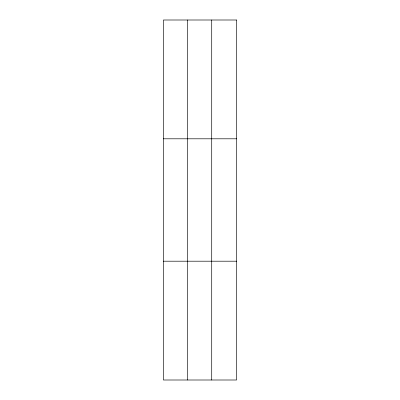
<?xml version="1.0" encoding="UTF-8"?>
<svg xmlns="http://www.w3.org/2000/svg" width="400" height="400" viewBox="0 0 400 400"><rect width="100%" height="100%" fill="white"/><g stroke="black" fill="none" stroke-linecap="round" stroke-linejoin="round"><path stroke-width="0.6" d="M187.555 380L187.555 20M211.715 380L211.715 20M163.395 138.8L236.605 138.8M163.395 261.2L236.605 261.2M236.605 20L236.605 380L163.395 380L163.395 20L236.605 20"/></g></svg>
